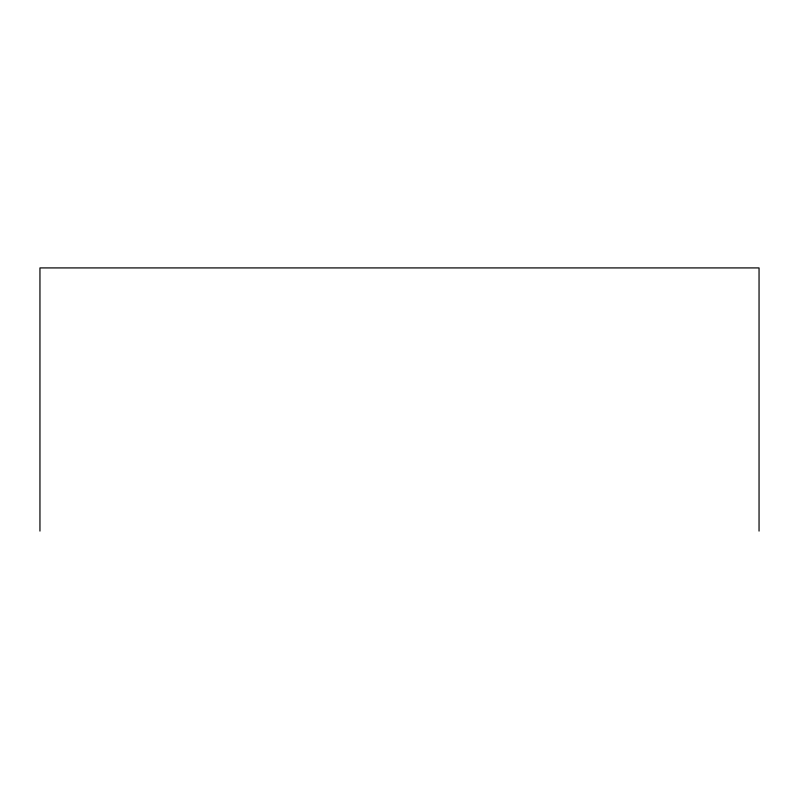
<?xml version="1.0" encoding="UTF-8"?>
<svg xmlns="http://www.w3.org/2000/svg" width="799" height="799" viewBox="0 0 799 799"><rect width="100%" height="100%" fill="white"/><g stroke="black" fill="none" stroke-linecap="round" stroke-linejoin="round"><path stroke-width="1.2" d="M759.05 531.085L759.05 267.915L39.95 267.915L39.95 531.085"/></g></svg>
